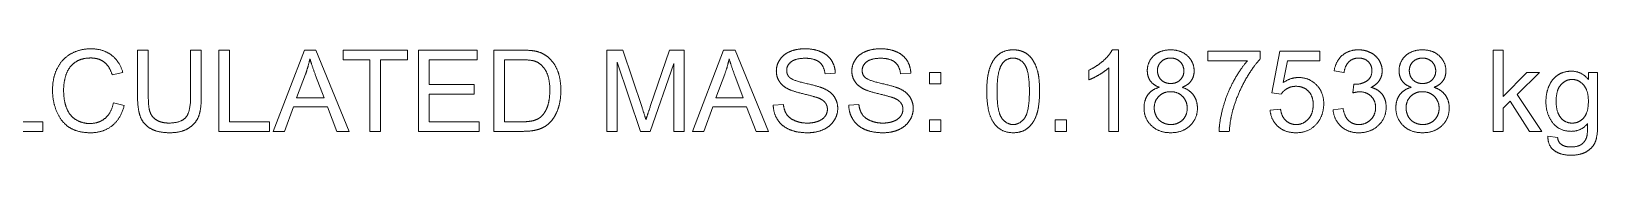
# Model space of a CAD drawing. Header units: millimetres. Extents: x -205 to 205, y -139 to 139.
# Drawn here: x 88.79 to 121.3, y -39.27 to -37.07 of the extents above; entities that cross this region are included whole.
import ezdxf

# ---------------------------------------------------------------- set-up
doc = ezdxf.new("R2010")
doc.units = ezdxf.units.MM
doc.layers.add('dimensions', color=7, linetype='Continuous', lineweight=18)

msp = doc.modelspace()

# ---------------------------------------------------------------- linework, layer by layer
at = {"layer": 'dimensions'}
for p, q in [((90.993, -37.094), (90.993, -38.066)), ((91.216, -37.094), (90.993, -37.094)), ((91.216, -38.065), (91.216, -37.094)), ((92.093, -37.094), (92.093, -38.065)), ((92.316, -37.094), (92.093, -37.094)), ((92.316, -38.066), (92.316, -37.094)), ((92.677, -37.094), (92.677, -38.776)), ((92.9, -37.094), (92.677, -37.094)), ((92.9, -38.578), (92.9, -37.094)), ((94.455, -37.094), (93.809, -38.776)), ((94.695, -37.094), (94.455, -37.094)), ((95.383, -38.776), (94.695, -37.094)), ((95.26, -37.094), (95.26, -37.293)), ((96.594, -37.094), (95.26, -37.094)), ((95.26, -37.293), (95.815, -37.293)), ((95.815, -37.293), (95.815, -38.776)), ((96.037, -37.293), (96.594, -37.293)), ((96.037, -38.776), (96.037, -37.293)), ((96.594, -37.293), (96.594, -37.094)), ((96.827, -37.094), (96.827, -38.776)), ((98.043, -37.094), (96.827, -37.094)), ((97.049, -37.293), (98.043, -37.293)), ((97.049, -37.808), (97.049, -37.293)), ((98.043, -37.293), (98.043, -37.094)), ((98.39, -37.094), (98.39, -38.776)), ((98.969, -37.094), (98.39, -37.094)), ((98.612, -38.578), (98.612, -37.293)), ((98.612, -37.293), (98.966, -37.293)), ((100.733, -37.094), (100.733, -38.776)), ((101.068, -37.094), (100.733, -37.094)), ((100.947, -37.344), (101.434, -38.776)), ((100.947, -38.776), (100.947, -37.344)), ((101.466, -38.285), (101.068, -37.094)), ((101.635, -38.776), (102.123, -37.368)), ((102.038, -37.094), (101.636, -38.264)), ((102.338, -37.094), (102.038, -37.094)), ((102.123, -37.368), (102.123, -38.776)), ((102.338, -38.776), (102.338, -37.094)), ((103.158, -37.094), (102.512, -38.776)), ((103.398, -37.094), (103.158, -37.094)), ((104.087, -38.776), (103.398, -37.094)), ((111.359, -37.087), (111.226, -37.087)), ((111.359, -38.776), (111.359, -37.087)), ((113.209, -37.116), (113.209, -37.314)), ((114.298, -37.116), (113.209, -37.116)), ((113.209, -37.314), (114.033, -37.314)), ((114.298, -37.277), (114.298, -37.116)), ((114.702, -37.117), (114.539, -37.981)), ((115.538, -37.117), (114.702, -37.117)), ((114.776, -37.766), (114.867, -37.314)), ((114.867, -37.314), (115.538, -37.314)), ((115.538, -37.314), (115.538, -37.117)), ((119.134, -37.094), (119.134, -38.776)), ((119.341, -37.094), (119.134, -37.094)), ((119.341, -38.053), (119.341, -37.094)), ((90.467, -37.607), (90.687, -37.555)), ((94.294, -38.085), (94.479, -37.592)), ((94.689, -37.62), (94.865, -38.085)), ((102.998, -38.085), (103.182, -37.592)), ((103.392, -37.62), (103.568, -38.085)), ((105.264, -37.584), (105.477, -37.568)), ((106.831, -37.584), (107.045, -37.568)), ((107.43, -37.558), (107.43, -37.793)), ((107.666, -37.558), (107.43, -37.558)), ((107.666, -37.793), (107.666, -37.558)), ((110.74, -37.509), (110.74, -37.709)), ((111.153, -37.46), (111.153, -38.776)), ((115.831, -37.523), (116.037, -37.56)), ((119.83, -37.558), (119.341, -38.053)), ((119.631, -38.01), (120.097, -37.558)), ((120.097, -37.558), (119.83, -37.558)), ((121.113, -37.558), (121.113, -37.705)), ((121.303, -37.558), (121.113, -37.558)), ((121.303, -38.611), (121.303, -37.558)), ((97.98, -37.808), (97.049, -37.808)), ((97.049, -38.005), (97.98, -38.005)), ((97.049, -38.578), (97.049, -38.005)), ((97.98, -38.005), (97.98, -37.808)), ((107.43, -37.793), (107.666, -37.793)), ((114.539, -37.981), (114.733, -38.006)), ((116.241, -37.799), (116.218, -37.98)), ((120.144, -38.776), (119.631, -38.01)), ((90.715, -38.243), (90.493, -38.186)), ((94.045, -38.776), (94.23, -38.267)), ((94.23, -38.267), (94.933, -38.267)), ((94.865, -38.085), (94.294, -38.085)), ((94.933, -38.267), (95.13, -38.776)), ((102.749, -38.776), (102.933, -38.267)), ((102.933, -38.267), (103.637, -38.267)), ((103.568, -38.085), (102.998, -38.085)), ((103.637, -38.267), (103.833, -38.776)), ((104.399, -38.217), (104.189, -38.236)), ((105.966, -38.217), (105.756, -38.236)), ((114.719, -38.317), (114.502, -38.336)), ((116.017, -38.305), (115.81, -38.332)), ((119.341, -38.293), (119.487, -38.153)), ((119.341, -38.776), (119.341, -38.293)), ((119.487, -38.153), (119.889, -38.776)), ((89.027, -38.578), (88.199, -38.578)), ((89.027, -38.776), (89.027, -38.578)), ((93.729, -38.578), (92.9, -38.578)), ((93.729, -38.776), (93.729, -38.578)), ((98.082, -38.578), (97.049, -38.578)), ((98.082, -38.776), (98.082, -38.578)), ((98.971, -38.578), (98.612, -38.578)), ((107.43, -38.541), (107.43, -38.776)), ((107.666, -38.541), (107.43, -38.541)), ((107.666, -38.776), (107.666, -38.541)), ((110.044, -38.541), (110.044, -38.776)), ((110.279, -38.541), (110.044, -38.541)), ((110.279, -38.776), (110.279, -38.541)), ((87.976, -38.776), (89.027, -38.776)), ((92.677, -38.776), (93.729, -38.776)), ((93.809, -38.776), (94.045, -38.776)), ((95.13, -38.776), (95.383, -38.776)), ((95.815, -38.776), (96.037, -38.776)), ((96.827, -38.776), (98.082, -38.776)), ((98.39, -38.776), (98.997, -38.776)), ((100.733, -38.776), (100.947, -38.776)), ((101.434, -38.776), (101.635, -38.776)), ((102.123, -38.776), (102.338, -38.776)), ((102.512, -38.776), (102.749, -38.776)), ((103.833, -38.776), (104.087, -38.776)), ((107.43, -38.776), (107.666, -38.776)), ((110.044, -38.776), (110.279, -38.776)), ((111.153, -38.776), (111.359, -38.776)), ((113.444, -38.776), (113.656, -38.776)), ((119.134, -38.776), (119.341, -38.776)), ((119.889, -38.776), (120.144, -38.776)), ((120.471, -38.907), (120.27, -38.877))]:
    msp.add_line(p, q, dxfattribs=at)
for points in [[(89.614, -37.167), (89.8, -37.065), (90.022, -37.065)], [(90.022, -37.065), (90.275, -37.065), (90.447, -37.194)], [(104.536, -37.123), (104.675, -37.065), (104.845, -37.065)], [(104.845, -37.065), (105.032, -37.065), (105.175, -37.126)], [(106.104, -37.123), (106.243, -37.065), (106.413, -37.065)], [(106.413, -37.065), (106.6, -37.065), (106.742, -37.126)], [(89.329, -37.464), (89.429, -37.268), (89.614, -37.167)], [(89.693, -37.349), (89.563, -37.442), (89.51, -37.598)], [(90.018, -37.256), (89.824, -37.256), (89.693, -37.349)], [(90.298, -37.34), (90.186, -37.256), (90.018, -37.256)], [(90.467, -37.607), (90.409, -37.423), (90.298, -37.34)], [(90.447, -37.194), (90.619, -37.322), (90.687, -37.555)], [(94.57, -37.271), (94.537, -37.433), (94.479, -37.592)], [(94.689, -37.62), (94.609, -37.407), (94.57, -37.271)], [(99.254, -37.327), (99.164, -37.293), (98.966, -37.293)], [(98.969, -37.094), (99.165, -37.094), (99.268, -37.118)], [(99.464, -37.517), (99.377, -37.375), (99.254, -37.327)], [(99.268, -37.118), (99.413, -37.151), (99.515, -37.239)], [(99.515, -37.239), (99.648, -37.351), (99.714, -37.526)], [(103.273, -37.271), (103.241, -37.433), (103.182, -37.592)], [(103.392, -37.62), (103.312, -37.407), (103.273, -37.271)], [(104.253, -37.529), (104.253, -37.402), (104.325, -37.291)], [(104.325, -37.291), (104.398, -37.18), (104.536, -37.123)], [(104.56, -37.336), (104.468, -37.41), (104.468, -37.514)], [(104.854, -37.262), (104.652, -37.262), (104.56, -37.336)], [(105.147, -37.343), (105.048, -37.262), (104.854, -37.262)], [(105.264, -37.584), (105.247, -37.425), (105.147, -37.343)], [(105.175, -37.126), (105.318, -37.186), (105.395, -37.303)], [(105.395, -37.303), (105.472, -37.42), (105.477, -37.568)], [(105.82, -37.529), (105.82, -37.402), (105.893, -37.291)], [(105.893, -37.291), (105.965, -37.18), (106.104, -37.123)], [(106.127, -37.336), (106.035, -37.41), (106.035, -37.514)], [(106.422, -37.262), (106.22, -37.262), (106.127, -37.336)], [(106.715, -37.343), (106.616, -37.262), (106.422, -37.262)], [(106.831, -37.584), (106.814, -37.425), (106.715, -37.343)], [(106.742, -37.126), (106.885, -37.186), (106.962, -37.303)], [(106.962, -37.303), (107.039, -37.42), (107.045, -37.568)], [(108.683, -37.466), (108.744, -37.285), (108.865, -37.186)], [(108.94, -37.379), (108.834, -37.532), (108.834, -37.947)], [(108.865, -37.186), (108.986, -37.087), (109.17, -37.087)], [(109.168, -37.258), (109.025, -37.258), (108.94, -37.379)], [(109.409, -37.395), (109.312, -37.258), (109.168, -37.258)], [(109.17, -37.087), (109.305, -37.087), (109.407, -37.142)], [(109.407, -37.142), (109.51, -37.196), (109.576, -37.299)], [(109.576, -37.299), (109.643, -37.402), (109.681, -37.549)], [(110.74, -37.509), (110.913, -37.428), (111.043, -37.312)], [(111.043, -37.312), (111.172, -37.196), (111.226, -37.087)], [(111.954, -37.521), (111.954, -37.337), (112.086, -37.212)], [(112.086, -37.212), (112.218, -37.087), (112.437, -37.087)], [(112.243, -37.333), (112.165, -37.408), (112.165, -37.514)], [(112.439, -37.257), (112.321, -37.257), (112.243, -37.333)], [(112.437, -37.087), (112.657, -37.087), (112.791, -37.215)], [(112.635, -37.334), (112.556, -37.257), (112.439, -37.257)], [(112.713, -37.526), (112.713, -37.412), (112.635, -37.334)], [(112.791, -37.215), (112.926, -37.343), (112.926, -37.527)], [(113.736, -37.754), (113.876, -37.493), (114.033, -37.314)], [(114.298, -37.277), (114.137, -37.447), (113.979, -37.731)], [(115.831, -37.523), (115.869, -37.316), (116.003, -37.201)], [(116.003, -37.201), (116.137, -37.087), (116.337, -37.087)], [(116.141, -37.333), (116.06, -37.408), (116.037, -37.56)], [(116.342, -37.257), (116.221, -37.257), (116.141, -37.333)], [(116.337, -37.087), (116.475, -37.087), (116.591, -37.146)], [(116.54, -37.332), (116.463, -37.257), (116.342, -37.257)], [(116.617, -37.52), (116.617, -37.406), (116.54, -37.332)], [(116.591, -37.146), (116.706, -37.205), (116.768, -37.308)], [(116.768, -37.308), (116.829, -37.41), (116.829, -37.524)], [(117.181, -37.521), (117.181, -37.337), (117.313, -37.212)], [(117.313, -37.212), (117.445, -37.087), (117.665, -37.087)], [(117.471, -37.333), (117.393, -37.408), (117.393, -37.514)], [(117.667, -37.257), (117.549, -37.257), (117.471, -37.333)], [(117.665, -37.087), (117.885, -37.087), (118.019, -37.215)], [(117.862, -37.334), (117.784, -37.257), (117.667, -37.257)], [(117.941, -37.526), (117.941, -37.412), (117.862, -37.334)], [(118.019, -37.215), (118.153, -37.343), (118.153, -37.527)], [(89.228, -37.923), (89.228, -37.66), (89.329, -37.464)], [(89.51, -37.598), (89.458, -37.755), (89.458, -37.921)], [(99.551, -37.923), (99.551, -37.659), (99.464, -37.517)], [(99.714, -37.526), (99.78, -37.701), (99.78, -37.926)], [(104.312, -37.738), (104.253, -37.645), (104.253, -37.529)], [(104.468, -37.514), (104.468, -37.605), (104.533, -37.663)], [(104.533, -37.663), (104.597, -37.722), (104.869, -37.783)], [(105.88, -37.738), (105.82, -37.645), (105.82, -37.529)], [(106.035, -37.514), (106.035, -37.605), (106.1, -37.663)], [(106.1, -37.663), (106.165, -37.722), (106.436, -37.783)], [(108.621, -37.947), (108.621, -37.648), (108.683, -37.466)], [(109.506, -37.947), (109.506, -37.531), (109.409, -37.395)], [(109.681, -37.549), (109.718, -37.696), (109.718, -37.947)], [(110.957, -37.602), (110.836, -37.674), (110.74, -37.709)], [(111.153, -37.46), (111.078, -37.531), (110.957, -37.602)], [(112.016, -37.73), (111.954, -37.643), (111.954, -37.521)], [(112.165, -37.514), (112.165, -37.633), (112.242, -37.709)], [(112.242, -37.709), (112.319, -37.785), (112.441, -37.785)], [(112.441, -37.785), (112.561, -37.785), (112.637, -37.71)], [(112.637, -37.71), (112.713, -37.635), (112.713, -37.526)], [(112.926, -37.527), (112.926, -37.644), (112.864, -37.73)], [(114.776, -37.766), (114.928, -37.661), (115.094, -37.661)], [(115.094, -37.661), (115.315, -37.661), (115.466, -37.814)], [(116.511, -37.732), (116.617, -37.663), (116.617, -37.52)], [(116.829, -37.524), (116.829, -37.633), (116.771, -37.723)], [(117.243, -37.73), (117.181, -37.643), (117.181, -37.521)], [(117.393, -37.514), (117.393, -37.633), (117.469, -37.709)], [(117.469, -37.709), (117.546, -37.785), (117.669, -37.785)], [(117.669, -37.785), (117.788, -37.785), (117.865, -37.71)], [(117.865, -37.71), (117.941, -37.635), (117.941, -37.526)], [(118.153, -37.527), (118.153, -37.644), (118.092, -37.73)], [(120.292, -37.838), (120.355, -37.691), (120.475, -37.61)], [(120.475, -37.61), (120.595, -37.53), (120.757, -37.53)], [(120.772, -37.701), (120.634, -37.701), (120.538, -37.813)], [(120.757, -37.53), (120.973, -37.53), (121.113, -37.705)], [(121.011, -37.815), (120.912, -37.701), (120.772, -37.701)], [(89.317, -38.373), (89.228, -38.164), (89.228, -37.923)], [(89.458, -37.921), (89.458, -38.136), (89.52, -38.296)], [(99.507, -38.247), (99.551, -38.113), (99.551, -37.923)], [(99.78, -37.926), (99.78, -38.118), (99.735, -38.266)], [(104.492, -37.895), (104.371, -37.832), (104.312, -37.738)], [(104.816, -38), (104.585, -37.944), (104.492, -37.895)], [(105.116, -38.082), (105.048, -38.056), (104.816, -38)], [(104.869, -37.783), (105.14, -37.845), (105.241, -37.89)], [(105.241, -37.89), (105.388, -37.958), (105.458, -38.062)], [(106.059, -37.895), (105.939, -37.832), (105.88, -37.738)], [(106.384, -38), (106.152, -37.944), (106.059, -37.895)], [(106.683, -38.082), (106.616, -38.056), (106.384, -38)], [(106.436, -37.783), (106.707, -37.845), (106.808, -37.89)], [(106.808, -37.89), (106.955, -37.958), (107.025, -38.062)], [(108.788, -38.631), (108.621, -38.421), (108.621, -37.947)], [(108.834, -37.947), (108.834, -38.361), (108.931, -38.498)], [(109.409, -38.497), (109.506, -38.36), (109.506, -37.947)], [(109.718, -37.947), (109.718, -38.243), (109.658, -38.425)], [(111.886, -38.29), (111.886, -38.126), (111.969, -38.015)], [(111.969, -38.015), (112.052, -37.904), (112.206, -37.864)], [(112.206, -37.864), (112.078, -37.817), (112.016, -37.73)], [(112.436, -37.954), (112.29, -37.954), (112.194, -38.05)], [(112.684, -38.051), (112.585, -37.954), (112.436, -37.954)], [(112.864, -37.73), (112.803, -37.817), (112.678, -37.864)], [(112.678, -37.864), (112.833, -37.915), (112.913, -38.027)], [(112.913, -38.027), (112.994, -38.139), (112.994, -38.295)], [(113.522, -38.297), (113.597, -38.015), (113.736, -37.754)], [(113.979, -37.731), (113.822, -38.014), (113.736, -38.314)], [(114.859, -37.889), (114.779, -37.934), (114.733, -38.006)], [(115.039, -37.843), (114.939, -37.843), (114.859, -37.889)], [(115.299, -37.945), (115.2, -37.843), (115.039, -37.843)], [(115.398, -38.224), (115.398, -38.048), (115.299, -37.945)], [(115.466, -37.814), (115.617, -37.966), (115.617, -38.206)], [(116.363, -37.957), (116.305, -37.957), (116.218, -37.98)], [(116.241, -37.799), (116.261, -37.801), (116.274, -37.801)], [(116.274, -37.801), (116.406, -37.801), (116.511, -37.732)], [(116.6, -38.049), (116.507, -37.957), (116.363, -37.957)], [(116.771, -37.723), (116.712, -37.812), (116.597, -37.865)], [(116.597, -37.865), (116.747, -37.9), (116.829, -38.008)], [(116.829, -38.008), (116.912, -38.116), (116.912, -38.279)], [(117.114, -38.29), (117.114, -38.126), (117.197, -38.015)], [(117.197, -38.015), (117.28, -37.904), (117.434, -37.864)], [(117.434, -37.864), (117.305, -37.817), (117.243, -37.73)], [(117.663, -37.954), (117.518, -37.954), (117.422, -38.05)], [(117.912, -38.051), (117.813, -37.954), (117.663, -37.954)], [(118.092, -37.73), (118.031, -37.817), (117.906, -37.864)], [(117.906, -37.864), (118.06, -37.915), (118.141, -38.027)], [(118.141, -38.027), (118.222, -38.139), (118.222, -38.295)], [(120.229, -38.16), (120.229, -37.986), (120.292, -37.838)], [(120.538, -37.813), (120.441, -37.925), (120.441, -38.145)], [(121.11, -38.152), (121.11, -37.928), (121.011, -37.815)], [(89.52, -38.296), (89.583, -38.456), (89.715, -38.535)], [(90.317, -38.507), (90.447, -38.399), (90.493, -38.186)], [(90.715, -38.243), (90.645, -38.517), (90.463, -38.661)], [(91.057, -38.488), (90.993, -38.333), (90.993, -38.066)], [(91.216, -38.065), (91.216, -38.284), (91.256, -38.388)], [(91.989, -38.493), (92.093, -38.382), (92.093, -38.065)], [(92.316, -38.066), (92.316, -38.32), (92.259, -38.469)], [(99.383, -38.46), (99.462, -38.38), (99.507, -38.247)], [(99.735, -38.266), (99.691, -38.414), (99.621, -38.511)], [(101.466, -38.285), (101.521, -38.452), (101.546, -38.534)], [(101.546, -38.534), (101.575, -38.442), (101.636, -38.264)], [(104.281, -38.538), (104.193, -38.404), (104.189, -38.236)], [(104.399, -38.217), (104.414, -38.344), (104.468, -38.425)], [(105.267, -38.181), (105.221, -38.122), (105.116, -38.082)], [(105.266, -38.464), (105.313, -38.398), (105.313, -38.32)], [(105.313, -38.32), (105.313, -38.24), (105.267, -38.181)], [(105.528, -38.301), (105.528, -38.435), (105.451, -38.554)], [(105.458, -38.062), (105.528, -38.166), (105.528, -38.301)], [(105.849, -38.538), (105.761, -38.404), (105.756, -38.236)], [(105.966, -38.217), (105.981, -38.344), (106.036, -38.425)], [(106.835, -38.181), (106.789, -38.122), (106.683, -38.082)], [(106.833, -38.464), (106.881, -38.398), (106.881, -38.32)], [(106.881, -38.32), (106.881, -38.24), (106.835, -38.181)], [(107.095, -38.301), (107.095, -38.435), (107.018, -38.554)], [(107.025, -38.062), (107.095, -38.166), (107.095, -38.301)], [(112.039, -38.657), (111.886, -38.51), (111.886, -38.29)], [(112.194, -38.05), (112.098, -38.146), (112.098, -38.291)], [(112.098, -38.291), (112.098, -38.379), (112.14, -38.462)], [(112.783, -38.298), (112.783, -38.149), (112.684, -38.051)], [(112.687, -38.54), (112.783, -38.445), (112.783, -38.298)], [(112.994, -38.295), (112.994, -38.511), (112.842, -38.658)], [(113.444, -38.776), (113.448, -38.578), (113.522, -38.297)], [(113.736, -38.314), (113.674, -38.525), (113.656, -38.776)], [(114.668, -38.676), (114.523, -38.548), (114.502, -38.336)], [(114.719, -38.317), (114.743, -38.476), (114.831, -38.555)], [(115.295, -38.523), (115.398, -38.41), (115.398, -38.224)], [(115.617, -38.206), (115.617, -38.434), (115.484, -38.601)], [(115.977, -38.674), (115.831, -38.542), (115.81, -38.332)], [(116.017, -38.305), (116.052, -38.48), (116.138, -38.558)], [(116.592, -38.534), (116.693, -38.433), (116.693, -38.284)], [(116.693, -38.284), (116.693, -38.142), (116.6, -38.049)], [(116.912, -38.279), (116.912, -38.5), (116.751, -38.653)], [(117.266, -38.657), (117.114, -38.51), (117.114, -38.29)], [(117.422, -38.05), (117.326, -38.146), (117.326, -38.291)], [(117.326, -38.291), (117.326, -38.379), (117.368, -38.462)], [(118.011, -38.298), (118.011, -38.149), (117.912, -38.051)], [(117.915, -38.54), (118.011, -38.445), (118.011, -38.298)], [(118.222, -38.295), (118.222, -38.511), (118.07, -38.658)], [(120.367, -38.595), (120.229, -38.414), (120.229, -38.16)], [(120.441, -38.145), (120.441, -38.385), (120.537, -38.495)], [(121.014, -38.496), (121.11, -38.386), (121.11, -38.152)], [(89.576, -38.694), (89.406, -38.583), (89.317, -38.373)], [(89.715, -38.535), (89.847, -38.614), (90, -38.614)], [(90, -38.614), (90.187, -38.614), (90.317, -38.507)], [(90.463, -38.661), (90.282, -38.805), (90.019, -38.805)], [(91.272, -38.723), (91.121, -38.642), (91.057, -38.488)], [(91.256, -38.388), (91.297, -38.492), (91.396, -38.548)], [(91.396, -38.548), (91.496, -38.604), (91.639, -38.604)], [(91.639, -38.604), (91.885, -38.604), (91.989, -38.493)], [(92.259, -38.469), (92.201, -38.618), (92.052, -38.711)], [(98.971, -38.578), (99.138, -38.578), (99.232, -38.547)], [(99.232, -38.547), (99.327, -38.516), (99.383, -38.46)], [(99.468, -38.663), (99.384, -38.719), (99.267, -38.748)], [(99.621, -38.511), (99.551, -38.608), (99.468, -38.663)], [(104.523, -38.738), (104.369, -38.672), (104.281, -38.538)], [(104.468, -38.425), (104.523, -38.505), (104.637, -38.555)], [(104.637, -38.555), (104.752, -38.605), (104.896, -38.605)], [(104.896, -38.605), (105.023, -38.605), (105.121, -38.567)], [(105.121, -38.567), (105.218, -38.53), (105.266, -38.464)], [(105.451, -38.554), (105.374, -38.673), (105.23, -38.739)], [(106.091, -38.738), (105.936, -38.672), (105.849, -38.538)], [(106.036, -38.425), (106.09, -38.505), (106.205, -38.555)], [(106.205, -38.555), (106.32, -38.605), (106.463, -38.605)], [(106.463, -38.605), (106.59, -38.605), (106.688, -38.567)], [(106.688, -38.567), (106.785, -38.53), (106.833, -38.464)], [(107.018, -38.554), (106.942, -38.673), (106.798, -38.739)], [(109.17, -38.805), (108.927, -38.805), (108.788, -38.631)], [(108.931, -38.498), (109.028, -38.635), (109.17, -38.635)], [(109.17, -38.635), (109.312, -38.635), (109.409, -38.497)], [(109.658, -38.425), (109.597, -38.606), (109.476, -38.706)], [(112.44, -38.805), (112.191, -38.805), (112.039, -38.657)], [(112.14, -38.462), (112.182, -38.544), (112.265, -38.59)], [(112.265, -38.59), (112.347, -38.635), (112.442, -38.635)], [(112.842, -38.658), (112.689, -38.805), (112.44, -38.805)], [(112.442, -38.635), (112.59, -38.635), (112.687, -38.54)], [(115.043, -38.805), (114.813, -38.805), (114.668, -38.676)], [(114.831, -38.555), (114.919, -38.635), (115.043, -38.635)], [(115.043, -38.635), (115.192, -38.635), (115.295, -38.523)], [(115.484, -38.601), (115.323, -38.805), (115.043, -38.805)], [(116.345, -38.806), (116.124, -38.806), (115.977, -38.674)], [(116.138, -38.558), (116.223, -38.635), (116.346, -38.635)], [(116.751, -38.653), (116.591, -38.806), (116.345, -38.806)], [(116.346, -38.635), (116.492, -38.635), (116.592, -38.534)], [(117.668, -38.805), (117.419, -38.805), (117.266, -38.657)], [(117.368, -38.462), (117.41, -38.544), (117.492, -38.59)], [(117.492, -38.59), (117.575, -38.635), (117.67, -38.635)], [(118.07, -38.658), (117.917, -38.805), (117.668, -38.805)], [(117.67, -38.635), (117.818, -38.635), (117.915, -38.54)], [(120.756, -38.776), (120.505, -38.776), (120.367, -38.595)], [(120.537, -38.495), (120.632, -38.605), (120.775, -38.605)], [(121.093, -38.617), (120.958, -38.776), (120.756, -38.776)], [(120.775, -38.605), (120.918, -38.605), (121.014, -38.496)], [(121.078, -38.882), (121.094, -38.819), (121.093, -38.617)], [(121.303, -38.611), (121.303, -38.896), (121.245, -39.014)], [(90.019, -38.805), (89.747, -38.805), (89.576, -38.694)], [(91.658, -38.805), (91.422, -38.805), (91.272, -38.723)], [(92.052, -38.711), (91.902, -38.805), (91.658, -38.805)], [(99.267, -38.748), (99.149, -38.776), (98.997, -38.776)], [(104.906, -38.805), (104.678, -38.805), (104.523, -38.738)], [(105.23, -38.739), (105.086, -38.805), (104.906, -38.805)], [(106.473, -38.805), (106.245, -38.805), (106.091, -38.738)], [(106.798, -38.739), (106.654, -38.805), (106.473, -38.805)], [(109.476, -38.706), (109.355, -38.805), (109.17, -38.805)], [(120.4, -39.173), (120.266, -39.075), (120.27, -38.877)], [(120.471, -38.907), (120.484, -39), (120.541, -39.042)], [(120.973, -39.042), (121.051, -38.985), (121.078, -38.882)], [(121.245, -39.014), (121.187, -39.133), (121.062, -39.202)], [(120.752, -39.271), (120.534, -39.271), (120.4, -39.173)], [(120.541, -39.042), (120.618, -39.1), (120.751, -39.1)], [(120.751, -39.1), (120.895, -39.1), (120.973, -39.042)], [(121.062, -39.202), (120.936, -39.271), (120.752, -39.271)]]:
    msp.add_open_spline(points, degree=2, dxfattribs=at)

doc.saveas('drawing.dxf')
